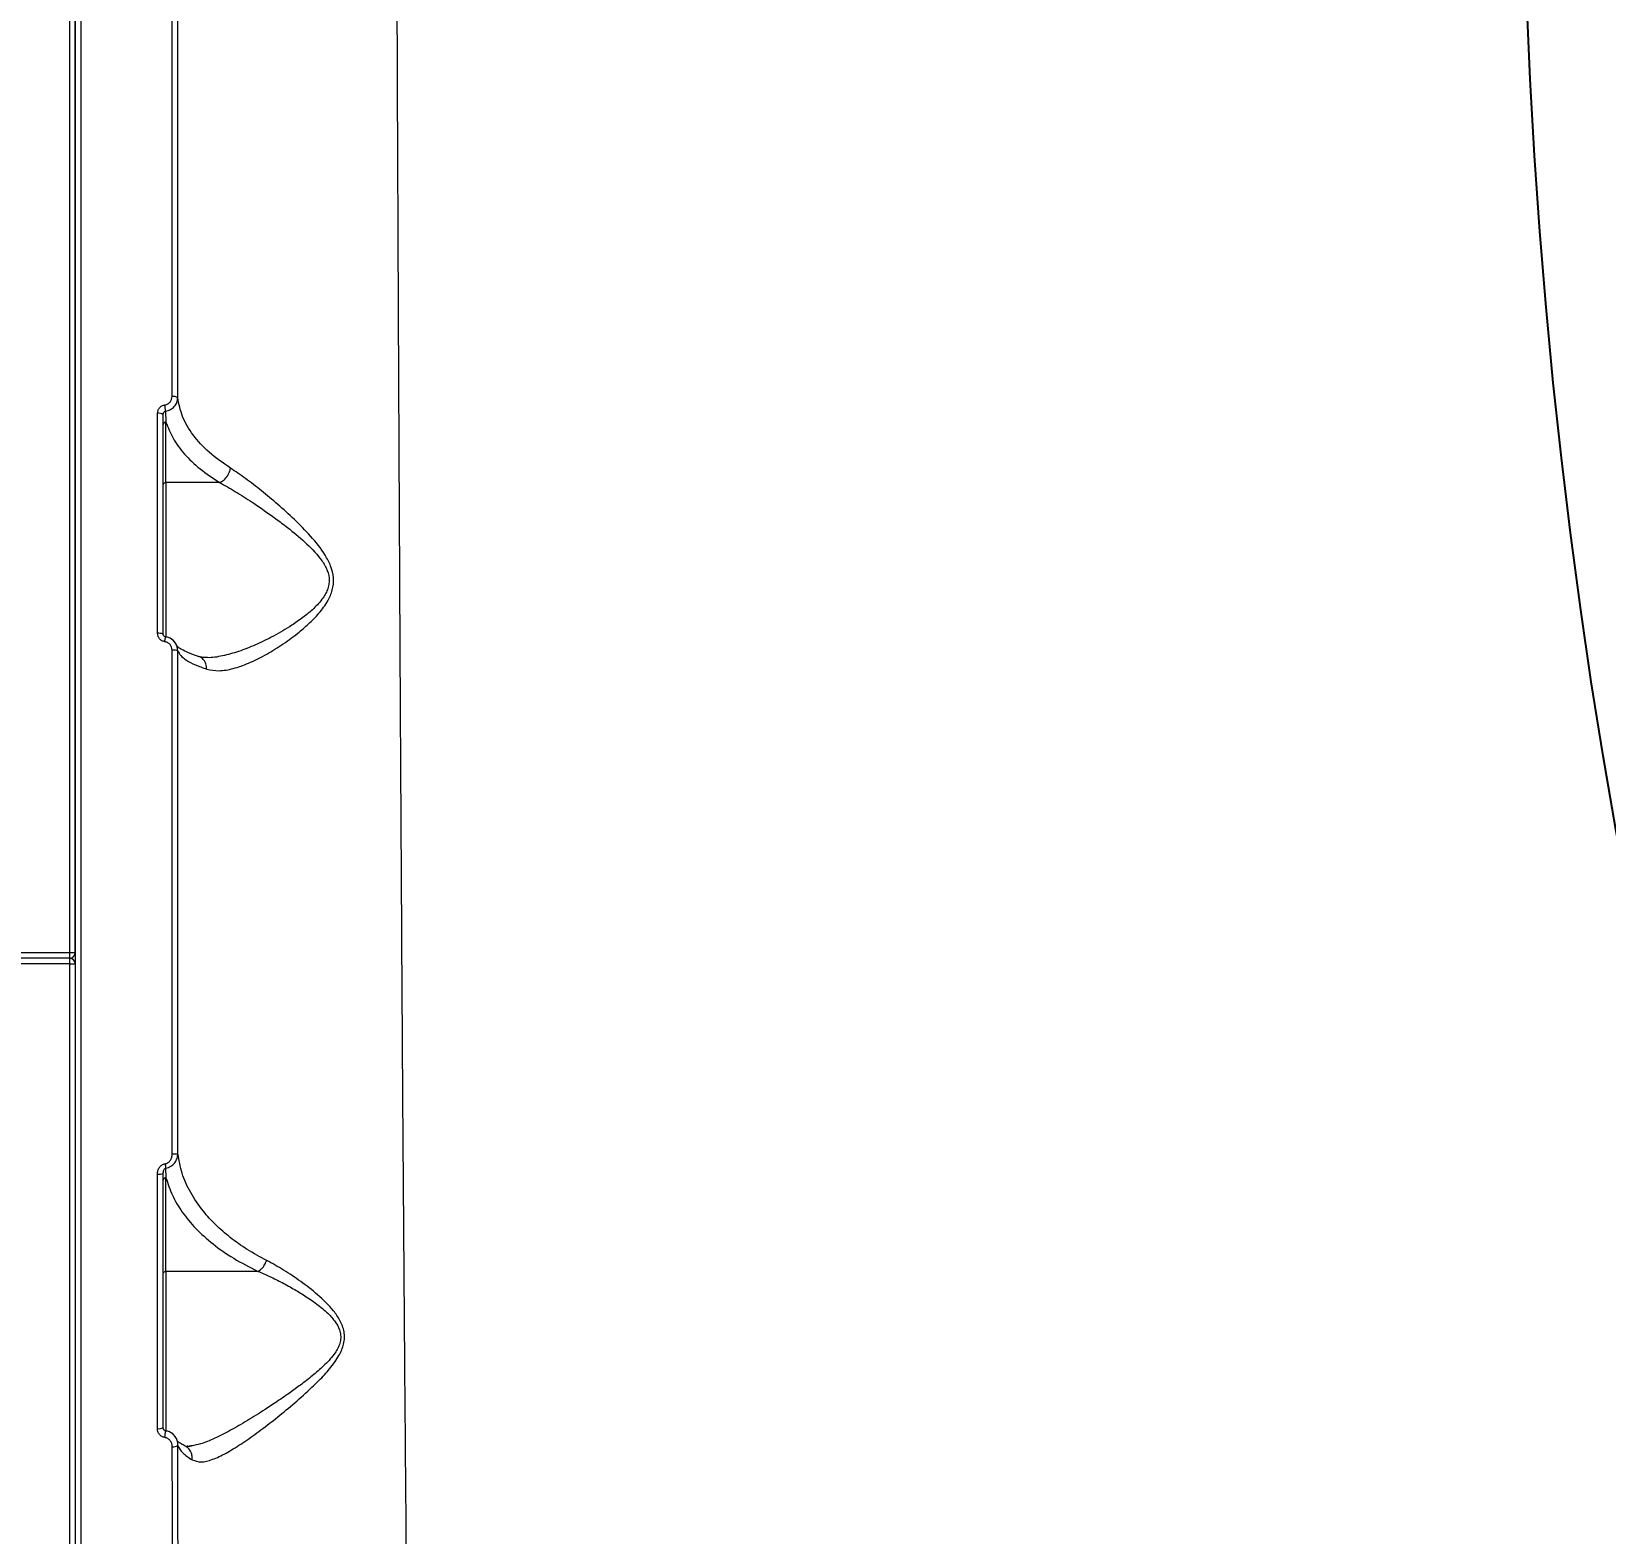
# Model space of a CAD drawing. Header units: millimetres. Extents: x -5609 to 5139, y -3980 to 3221.
# Drawn here: x 1279.1 to 1556.5, y 125.7 to 390.2 of the extents above; entities that cross this region are included whole.
import ezdxf

# ---------------------------------------------------------------- set-up
doc = ezdxf.new("R2010")
doc.units = ezdxf.units.MM
for name, color, linetype in [('DIKOM_ОБЪЕКТ', 7, 'Continuous'), ('DIKOM_РАЗМЕР_ЗОНА', 7, 'Continuous'), ('DIKOM_РАЗМЕР_ОБЪЕКТА', 7, 'Continuous')]:
    doc.layers.add(name, color=color, linetype=linetype)
doc.styles.add('style1', font='arial.ttf', dxfattribs={"width": 0.8})
doc.dimstyles.new('1-50', dxfattribs={"dimtxt": 300, "dimasz": 200, "dimexe": 100, "dimexo": 0, "dimgap": 100, "dimtad": 1, "dimtxsty": 'style1', "dimcen": 200, "dimclrd": 7, "dimclre": 7, "dimclrt": 7, "dimadec": 1, "dimazin": 2, "dimtfac": 1, "dimtmove": 0, "dimatfit": 2, "dimfxl": 0, "dimlwd": 25, "dimlwe": 18, "dimarcsym": 0})

# ---------------------------------------------------------------- blocks, each defined once
blk = doc.blocks.new('A$Cc336a1e3')
at = {"color": 8, "linetype": 'Continuous', "lineweight": 15}
for p, q in [((4106, 1919.9), (4106, 1500.91)), ((4123, 1583.69), (4123, 1556.41)), ((4106, 1498.9), (4106, 1079.9)), ((4123, 1444.77), (4123, 1416.64))]:
    blk.add_line(p, q, dxfattribs=at)
at = {"color": 7, "linetype": 'Continuous', "lineweight": 15}
for p, q in [((4122.93, 1596.27), (4123, 1594.34)), ((4123, 1583.69), (4123, 1594.34)), ((4132.45, 1583.69), (4123, 1583.69)), ((3622, 1500.91), (4106, 1500.91)), ((4106, 1500.91), (4106, 1499.9)), ((4106, 1499.9), (3622, 1499.9)), ((4106, 1498.9), (3622, 1498.9)), ((4106, 1499.9), (4106, 1498.9)), ((4122.94, 1462.94), (4123, 1461.24)), ((4123, 1444.77), (4123, 1461.24)), ((4139.21, 1444.77), (4123, 1444.77))]:
    blk.add_line(p, q, dxfattribs=at)
at = {"color": 8, "linetype": 'Continuous', "lineweight": 15, "flags": 128}
blk.add_lwpolyline([(4122.79, 1555.66), (4122.82, 1555.85), (4122.85, 1556.03), (4122.87, 1556.19), (4122.89, 1556.33), (4122.91, 1556.43), (4122.92, 1556.49), (4122.93, 1556.52), (4122.93, 1556.51)], dxfattribs=at)
at = {"color": 7, "linetype": 'Continuous', "lineweight": 15, "flags": 128}
blk.add_lwpolyline([(4122.94, 1416.7), (4122.94, 1416.7), (4122.93, 1416.69)], dxfattribs=at)
at = {"color": 7, "linetype": 'Continuous', "lineweight": 15}
for centre, radius, start, end in [((4124.29, 1597.48), 1.38, 55.778, 98.9551), ((4121.74, 1594.6), 1.28, 53.5323, 100.5585), ((4105.78, 1594.78), 17.21, 4.9697, 8.6275), ((4122.97, 1593.87), 0.471, 86.3257, 175.7942), ((4121.75, 1555.21), 1.94, 67.1668, 97.2101), ((4124.31, 1551.89), 2.3, 70.4619, 95.5863), ((4106, 1500.9), 1, 270, 0), ((4106, 1498.9), 1, 0, 90), ((4106.25, 1603.69), 104.78, 269.8632, 270.41), ((4124.32, 1469.06), 3.62, 266.4623, 282.3032), ((4121.75, 1464.74), 2.85, 265.0141, 285.3063), ((4177.44, 1471.2), 55.12, 187.806, 188.6206), ((4122.97, 1460.77), 0.471, 86.3239, 175.7941), ((4121.74, 1418.5), 1.44, 260.3754, 301.8884), ((4124.33, 1415.48), 1.6, 262.2695, 299.2284)]:
    blk.add_arc(centre, radius, start, end, dxfattribs=at)
at = {"color": 8, "linetype": 'Continuous', "lineweight": 15}
blk.add_arc((4111.61, 1417.56), 11.36, 349.6356, 355.646, dxfattribs=at)
at = {"color": 7, "linetype": 'Continuous', "lineweight": 15}
for points, knots in [([(4107, 1912.36), (4107, 1910.96), (4107, 1908.16), (4107, 1902.55), (4107, 1895.94), (4107, 1888.24), (4107, 1879.5), (4107, 1869.7), (4107, 1858.86), (4107, 1847.02), (4107, 1834.27), (4107, 1820.65), (4107, 1806.17), (4107, 1790.84), (4107, 1774.66), (4107, 1757.69), (4107, 1740.05), (4107, 1721.8), (4107, 1703), (4107, 1683.63), (4107, 1663.7), (4107, 1643.27), (4107, 1622.45), (4107, 1601.35), (4107, 1580.03), (4107, 1558.52), (4107, 1536.79), (4107, 1514.9), (4107, 1492.93), (4107, 1471.02), (4107, 1449.26), (4107, 1427.67), (4107, 1406.27), (4107, 1385.05), (4107, 1364.09), (4107, 1343.51), (4107, 1323.42), (4107, 1303.87), (4107, 1284.85), (4107, 1266.39), (4107, 1248.44), (4107, 1237.05), (4107, 1231.34)], [0, 0, 0, 0, 0.025167, 0.05022, 0.075177, 0.100074, 0.124962, 0.149949, 0.175068, 0.200171, 0.225182, 0.250091, 0.274974, 0.299918, 0.324972, 0.350099, 0.375174, 0.400098, 0.424991, 0.449904, 0.474889, 0.5, 0.525111, 0.550097, 0.57501, 0.599902, 0.624826, 0.649901, 0.675028, 0.700083, 0.725027, 0.749909, 0.774819, 0.799829, 0.824933, 0.850052, 0.875038, 0.899927, 0.924824, 0.94978, 0.974833, 1, 1, 1, 1]), ([(4108, 1913.35), (4108, 1911.92), (4108, 1909.07), (4108, 1903.33), (4108, 1896.57), (4108, 1888.72), (4108, 1880.04), (4108, 1870.63), (4108, 1860.62), (4108, 1851.99), (4108, 1845.23), (4108, 1840.67), (4108, 1835.98), (4108, 1831.19), (4108, 1826.29), (4108, 1818.05), (4108, 1806.11), (4108, 1790), (4108, 1773.23), (4108, 1755.88), (4108, 1738.41), (4108, 1720.94), (4108, 1703.58), (4108, 1689.79), (4108, 1679.84), (4108, 1673.84), (4108, 1667.81), (4108, 1661.77), (4108, 1655.72), (4108, 1649.65), (4108, 1638.31), (4108, 1621.62), (4108, 1599.44), (4108, 1577.25), (4108, 1555.14), (4108, 1535.87), (4108, 1519.48), (4108, 1505.95), (4108, 1492.53), (4108, 1479.24), (4108, 1466.09), (4108, 1453.08), (4108, 1440.24), (4108, 1424.47), (4108, 1405.84), (4108, 1384.45), (4108, 1363.41), (4108, 1342.79), (4108, 1322.63), (4108, 1302.99), (4108, 1283.91), (4108, 1265.47), (4108, 1247.64), (4108, 1236.34), (4108, 1230.7)], [0, 0, 0, 0, 0.025552, 0.050984, 0.076294, 0.101484, 0.126553, 0.149842, 0.173026, 0.196104, 0.205143, 0.214165, 0.223171, 0.232161, 0.241135, 0.250092, 0.276443, 0.302491, 0.328238, 0.353682, 0.378823, 0.402016, 0.424946, 0.447612, 0.455186, 0.46273, 0.470244, 0.477729, 0.485183, 0.492607, 0.500002, 0.526531, 0.552719, 0.578564, 0.604068, 0.629229, 0.644782, 0.660202, 0.675488, 0.690641, 0.705659, 0.720545, 0.735296, 0.749914, 0.775113, 0.80027, 0.825384, 0.850456, 0.875486, 0.900474, 0.925419, 0.950322, 0.975182, 1, 1, 1, 1]), ([(4107, 1500.9), (4107, 1507.04), (4107, 1519.44), (4107, 1538.22), (4107, 1557.34), (4107, 1576.75), (4107, 1596.42), (4107, 1616.3), (4107, 1636.31), (4107, 1656.33), (4107, 1676.26), (4107, 1696.05), (4107, 1715.61), (4107, 1734.81), (4107, 1753.54), (4107, 1771.68), (4107, 1788.18), (4107, 1803.08), (4107, 1816.46), (4107, 1829.17), (4107, 1841.19), (4107, 1852.44), (4107, 1862.92), (4107, 1872.49), (4107, 1879.19), (4107, 1882.42), (4107, 1883.04)], [0, 0, 0, 0, 0.038116, 0.077106, 0.116964, 0.15768, 0.199242, 0.241906, 0.285371, 0.329608, 0.37459, 0.420283, 0.466858, 0.514037, 0.56177, 0.610008, 0.658697, 0.699687, 0.74084, 0.782145, 0.823664, 0.865242, 0.906867, 0.948494, 0.990071, 1, 1, 1, 1]), ([(4163.1, 1859.17), (4163.11, 1857.22), (4163.11, 1853.32), (4163.12, 1846.6), (4163.14, 1839.27), (4163.16, 1831.29), (4163.18, 1823.45), (4163.2, 1815.95), (4163.21, 1808.95), (4163.23, 1801.67), (4163.25, 1794.11), (4163.27, 1786.31), (4163.3, 1778.25), (4163.33, 1767.59), (4163.37, 1754.05), (4163.42, 1737.32), (4163.48, 1720.05), (4163.54, 1704.79), (4163.59, 1691.86), (4163.62, 1681.43), (4163.67, 1670.91), (4163.71, 1660.3), (4163.75, 1649.63), (4163.8, 1638.9), (4163.85, 1627.15), (4163.91, 1614.38), (4163.97, 1600.58), (4164.04, 1586.78), (4164.11, 1573), (4164.18, 1559.26), (4164.25, 1545.32), (4164.33, 1531.2), (4164.42, 1516.91), (4164.5, 1502.74), (4164.59, 1488.69), (4164.68, 1474.79), (4164.8, 1458.42), (4164.94, 1439.68), (4165.1, 1418.7), (4165.27, 1398.19), (4165.45, 1378.06), (4165.64, 1358.32), (4165.85, 1338.87), (4166.06, 1319.82), (4166.21, 1307.54), (4166.29, 1301.4)], [0, 0, 0, 0, 0.025182, 0.050257, 0.075225, 0.100087, 0.124844, 0.143028, 0.161119, 0.179116, 0.197019, 0.214827, 0.232542, 0.250163, 0.282871, 0.315161, 0.347035, 0.378492, 0.396282, 0.413936, 0.431454, 0.448835, 0.466081, 0.483191, 0.500164, 0.521591, 0.542805, 0.563807, 0.584596, 0.605174, 0.625539, 0.646847, 0.667953, 0.688858, 0.709563, 0.730066, 0.750369, 0.782153, 0.81358, 0.84465, 0.875361, 0.906467, 0.937368, 0.968702, 1, 1, 1, 1]), ([(4124.07, 1598.84), (4124.07, 1604.73), (4124.07, 1616.57), (4124.07, 1634.18), (4124.07, 1651.74), (4124.07, 1669.25), (4124.07, 1680.69), (4124.06, 1686.44)], [0, 0, 0, 0, 0.195069, 0.392603, 0.592604, 0.795068, 1, 1, 1, 1]), ([(4125.07, 1598.62), (4125.06, 1606.14), (4125.06, 1621.17), (4125.06, 1643.25), (4125.06, 1664.96), (4125.05, 1678.99), (4125.05, 1686.02)], [0, 0, 0, 0, 0.250163, 0.499729, 0.74947, 1, 1, 1, 1]), ([(4122.8, 1597.36), (4122.98, 1597.41), (4123.33, 1597.49), (4123.74, 1597.85), (4124.02, 1598.32), (4124.06, 1598.67), (4124.07, 1598.84)], [0, 0, 0, 0, 0.249905, 0.499693, 0.749697, 1, 1, 1, 1]), ([(4122.93, 1596.27), (4123.22, 1596.35), (4123.81, 1596.49), (4124.5, 1597.06), (4124.97, 1597.79), (4125.04, 1598.34), (4125.07, 1598.62)], [0, 0, 0, 0, 0.252658, 0.503867, 0.752853, 1, 1, 1, 1]), ([(4134.37, 1586.22), (4133.06, 1587.13), (4130.43, 1588.96), (4127.66, 1592.04), (4125.72, 1595.28), (4125.28, 1597.5), (4125.07, 1598.62)], [0, 0, 0, 0, 0.250405, 0.501402, 0.750649, 1, 1, 1, 1]), ([(4121.5, 1557.14), (4121.51, 1563.59), (4121.51, 1576.58), (4121.51, 1589.4), (4121.51, 1595.86)], [0, 0, 0, 0, 0.4968, 1, 1, 1, 1]), ([(4121.51, 1595.86), (4121.52, 1596.03), (4121.56, 1596.39), (4121.84, 1596.86), (4122.26, 1597.23), (4122.62, 1597.32), (4122.8, 1597.36)], [0, 0, 0, 0, 0.250289, 0.500344, 0.750159, 1, 1, 1, 1]), ([(4122.5, 1595.63), (4122.51, 1595.7), (4122.52, 1595.85), (4122.61, 1596.05), (4122.73, 1596.18), (4122.84, 1596.25), (4122.9, 1596.27), (4122.93, 1596.27)], [0, 0, 0, 0, 0.274897, 0.536641, 0.777331, 0.890298, 1, 1, 1, 1]), ([(4122.5, 1557), (4122.5, 1563.48), (4122.5, 1576.44), (4122.5, 1589.23), (4122.5, 1595.63)], [0, 0, 0, 0, 0.5, 1, 1, 1, 1]), ([(4123, 1594.34), (4123.36, 1593.38), (4124.1, 1591.46), (4126.17, 1588.69), (4128.87, 1586.05), (4131.25, 1584.47), (4132.45, 1583.69)], [0, 0, 0, 0, 0.248387, 0.498754, 0.749561, 1, 1, 1, 1]), ([(4122.5, 1583.25), (4122.51, 1583.31), (4122.52, 1583.42), (4122.64, 1583.57), (4122.8, 1583.67), (4122.93, 1583.68), (4123, 1583.69)], [0, 0, 0, 0, 0.250078, 0.500019, 0.750015, 1, 1, 1, 1]), ([(4130.18, 1550.83), (4130.89, 1550.69), (4132.31, 1550.41), (4134.83, 1550.87), (4137.53, 1551.81), (4140.38, 1553.21), (4143.3, 1554.98), (4145.92, 1556.86), (4148.15, 1558.77), (4149.99, 1560.63), (4151.47, 1562.61), (4152.41, 1564.73), (4152.64, 1566.9), (4152.09, 1569.03), (4150.74, 1571.56), (4148.52, 1574.3), (4145.64, 1577.2), (4142.7, 1579.85), (4139.81, 1582.26), (4136.99, 1584.45), (4135.24, 1585.63), (4134.37, 1586.22)], [0, 0, 0, 0, 0.061316, 0.122894, 0.184259, 0.246332, 0.30825, 0.370434, 0.412489, 0.454891, 0.497648, 0.530165, 0.562924, 0.595544, 0.627781, 0.69108, 0.753743, 0.815778, 0.877157, 0.93872, 1, 1, 1, 1]), ([(4132.46, 1583.69), (4132.45, 1583.69), (4132.45, 1583.69), (4132.45, 1583.69), (4132.45, 1583.69)], [0, 0, 0, 0, 0.458422, 1, 1, 1, 1]), ([(4132.46, 1583.69), (4132.67, 1583.8), (4133.12, 1584.02), (4133.52, 1584.45), (4133.73, 1584.72), (4133.83, 1584.86), (4134, 1585.14), (4134.23, 1585.62), (4134.32, 1586), (4134.37, 1586.22)], [0, 0, 0, 0, 0.240116, 0.499295, 0.504283, 0.541399, 0.642055, 0.798101, 1, 1, 1, 1]), ([(4122.79, 1555.66), (4122.62, 1555.7), (4122.27, 1555.79), (4121.85, 1556.14), (4121.56, 1556.6), (4121.52, 1556.96), (4121.5, 1557.14)], [0, 0, 0, 0, 0.249726, 0.499599, 0.74963, 1, 1, 1, 1]), ([(4122.93, 1556.51), (4122.87, 1556.53), (4122.75, 1556.56), (4122.6, 1556.68), (4122.5, 1556.84), (4122.49, 1556.96), (4122.48, 1557.03)], [0, 0, 0, 0, 0.251016, 0.501081, 0.750656, 1, 1, 1, 1]), ([(4124.62, 1555.48), (4124.48, 1555.65), (4124.19, 1556), (4123.59, 1556.36), (4123.15, 1556.46), (4122.93, 1556.51)], [0, 0, 0, 0, 0.329431, 0.665348, 1, 1, 1, 1]), ([(4124.08, 1554.18), (4124.06, 1554.36), (4124.03, 1554.71), (4123.74, 1555.18), (4123.31, 1555.53), (4122.96, 1555.62), (4122.79, 1555.66)], [0, 0, 0, 0, 0.250358, 0.500361, 0.750259, 1, 1, 1, 1]), ([(4124.1, 1465.45), (4124.1, 1472.68), (4124.09, 1487.25), (4124.09, 1509.33), (4124.09, 1531.71), (4124.08, 1546.65), (4124.08, 1554.18)], [0, 0, 0, 0, 0.244483, 0.492644, 0.744483, 1, 1, 1, 1]), ([(4124.94, 1554.86), (4124.86, 1555.08), (4124.78, 1555.3), (4124.62, 1555.47), (4124.62, 1555.48)], [0, 0, 0, 0, 0.97888, 1, 1, 1, 1]), ([(4128.84, 1553.02), (4128.18, 1553.25), (4126.86, 1553.71), (4125.68, 1554.3), (4125.03, 1554.72), (4124.97, 1554.82), (4124.94, 1554.88)], [0, 0, 0, 0, 0.251698, 0.503966, 0.752753, 1, 1, 1, 1]), ([(4125.1, 1465.52), (4125.09, 1472.91), (4125.09, 1487.67), (4125.08, 1509.85), (4125.08, 1532.01), (4125.08, 1546.7), (4125.07, 1554.06)], [0, 0, 0, 0, 0.250352, 0.500002, 0.749652, 1, 1, 1, 1]), ([(4125.07, 1554.06), (4125.21, 1553.77), (4125.5, 1553.21), (4126.57, 1552.38), (4128.07, 1551.58), (4129.48, 1551.08), (4130.18, 1550.83)], [0, 0, 0, 0, 0.24942, 0.499083, 0.750581, 1, 1, 1, 1]), ([(4130.13, 1552.86), (4129.84, 1552.87), (4129.33, 1552.89), (4128.94, 1553.01), (4128.76, 1553.06)], [0, 0, 0, 0, 0.554397, 1, 1, 1, 1]), ([(4106, 1500.91), (4106.13, 1500.91), (4106.39, 1500.91), (4106.72, 1500.9), (4106.96, 1500.9), (4106.99, 1500.9), (4107, 1500.9)], [0, 0, 0, 0, 0.249986, 0.499947, 0.750013, 1, 1, 1, 1]), ([(4107, 1498.9), (4107, 1493.79), (4107, 1483.49), (4107, 1467.95), (4107, 1452.14), (4107, 1436.09), (4107, 1419.84), (4107, 1403.42), (4107, 1386.87), (4107, 1370.24), (4107, 1353.56), (4107, 1336.89), (4107, 1320.29), (4107, 1303.8), (4107, 1287.49), (4107, 1271.41), (4107, 1255.64), (4107, 1240.22), (4107, 1225.22), (4107, 1209.73), (4107, 1193.94), (4107, 1178.12), (4107, 1163.27), (4107, 1149.49), (4107, 1137.53), (4107, 1127.31), (4107, 1120.31), (4107, 1116.81), (4107, 1115.9)], [0, 0, 0, 0, 0.031619, 0.063724, 0.096309, 0.129848, 0.163861, 0.19834, 0.233732, 0.26957, 0.305845, 0.34296, 0.380476, 0.418382, 0.457019, 0.495993, 0.535295, 0.575183, 0.615328, 0.65572, 0.704681, 0.753929, 0.803399, 0.853029, 0.90275, 0.944186, 0.985574, 1, 1, 1, 1]), ([(4122.83, 1463.72), (4122.93, 1463.74), (4123.12, 1463.78), (4123.47, 1463.97), (4123.81, 1464.32), (4124.06, 1464.86), (4124.08, 1465.25), (4124.1, 1465.45)], [0, 0, 0, 0, 0.125752, 0.25131, 0.500987, 0.750935, 1, 1, 1, 1]), ([(4122.94, 1462.94), (4123.1, 1462.97), (4123.42, 1463.04), (4124, 1463.32), (4124.57, 1463.85), (4125.01, 1464.65), (4125.07, 1465.23), (4125.1, 1465.52)], [0, 0, 0, 0, 0.13335, 0.264973, 0.51905, 0.763103, 1, 1, 1, 1]), ([(4140.74, 1446.68), (4139.57, 1447.31), (4137.24, 1448.58), (4134.27, 1450.71), (4131.68, 1452.96), (4129.28, 1455.6), (4127.24, 1458.63), (4125.69, 1462.04), (4125.3, 1464.36), (4125.1, 1465.52)], [0, 0, 0, 0, 0.12517, 0.249622, 0.374162, 0.499787, 0.666411, 0.832533, 1, 1, 1, 1]), ([(4121.5, 1461.9), (4121.52, 1462.11), (4121.55, 1462.51), (4121.81, 1463.08), (4122.17, 1463.45), (4122.53, 1463.65), (4122.73, 1463.69), (4122.83, 1463.72)], [0, 0, 0, 0, 0.24924, 0.499104, 0.748739, 0.874229, 1, 1, 1, 1]), ([(4121.5, 1417.08), (4121.5, 1424.46), (4121.5, 1439.32), (4121.5, 1454.34), (4121.5, 1461.9)], [0, 0, 0, 0, 0.496959, 1, 1, 1, 1]), ([(4122.5, 1461.99), (4122.52, 1462.2), (4122.54, 1462.49), (4122.71, 1462.79), (4122.83, 1462.9), (4122.91, 1462.93), (4122.94, 1462.94)], [0, 0, 0, 0, 0.574656, 0.81497, 0.91433, 1, 1, 1, 1]), ([(4122.5, 1417.28), (4122.5, 1424.69), (4122.5, 1439.5), (4122.5, 1454.5), (4122.5, 1461.99)], [0, 0, 0, 0, 0.5, 1, 1, 1, 1]), ([(4123, 1461.24), (4123.33, 1460.22), (4123.99, 1458.18), (4125.78, 1455.19), (4128.15, 1452.31), (4131.19, 1449.57), (4134.8, 1447.01), (4137.74, 1445.52), (4139.21, 1444.77)], [0, 0, 0, 0, 0.166383, 0.332373, 0.499384, 0.666371, 0.832765, 1, 1, 1, 1]), ([(4127.62, 1411.56), (4128.12, 1411.39), (4129.11, 1411.04), (4131.16, 1411.57), (4133.53, 1412.69), (4136.17, 1414.3), (4138.98, 1416.27), (4141.93, 1418.5), (4144.95, 1420.96), (4147.65, 1423.32), (4149.97, 1425.53), (4151.88, 1427.59), (4153.44, 1429.71), (4154.28, 1431.61), (4154.48, 1433.06), (4154.38, 1434.5), (4153.73, 1436.16), (4152.15, 1438.39), (4149.76, 1440.69), (4146.76, 1443.02), (4143.72, 1445.06), (4141.73, 1446.14), (4140.74, 1446.68)], [0, 0, 0, 0, 0.061681, 0.122985, 0.184271, 0.245622, 0.307296, 0.368849, 0.431092, 0.493482, 0.535167, 0.577315, 0.620153, 0.652752, 0.669251, 0.685669, 0.718293, 0.750375, 0.813677, 0.875992, 0.937911, 1, 1, 1, 1]), ([(4139.22, 1444.77), (4139.33, 1444.83), (4139.57, 1444.97), (4139.97, 1445.34), (4140.41, 1445.91), (4140.62, 1446.41), (4140.74, 1446.68)], [0, 0, 0, 0, 0.167955, 0.394322, 0.676337, 1, 1, 1, 1]), ([(4122.5, 1444.33), (4122.51, 1444.39), (4122.52, 1444.5), (4122.64, 1444.65), (4122.8, 1444.75), (4122.93, 1444.76), (4123, 1444.77)], [0, 0, 0, 0, 0.250077, 0.500017, 0.750012, 1, 1, 1, 1]), ([(4139.22, 1444.77), (4139.22, 1444.77), (4139.22, 1444.77), (4139.22, 1444.77), (4139.21, 1444.77), (4139.21, 1444.77)], [0, 0, 0, 0, 0.214861, 0.440986, 1, 1, 1, 1]), ([(4122.94, 1416.7), (4122.91, 1416.7), (4122.86, 1416.71), (4122.75, 1416.76), (4122.62, 1416.87), (4122.52, 1417.04), (4122.5, 1417.17), (4122.48, 1417.24)], [0, 0, 0, 0, 0.095211, 0.197794, 0.431826, 0.703572, 1, 1, 1, 1]), ([(4122.79, 1415.51), (4122.61, 1415.56), (4122.24, 1415.66), (4121.83, 1416.05), (4121.55, 1416.53), (4121.52, 1416.9), (4121.5, 1417.08)], [0, 0, 0, 0, 0.249417, 0.499192, 0.749268, 1, 1, 1, 1]), ([(4124.11, 1413.89), (4124.1, 1414.08), (4124.06, 1414.46), (4123.77, 1414.96), (4123.35, 1415.36), (4122.97, 1415.46), (4122.79, 1415.51)], [0, 0, 0, 0, 0.250682, 0.50076, 0.75058, 1, 1, 1, 1]), ([(4124.66, 1415.6), (4124.52, 1415.77), (4124.23, 1416.14), (4123.64, 1416.53), (4123.17, 1416.64), (4122.94, 1416.7)], [0, 0, 0, 0, 0.322339, 0.657081, 1, 1, 1, 1]), ([(4124.96, 1414.99), (4124.89, 1415.21), (4124.81, 1415.43), (4124.66, 1415.6), (4124.66, 1415.6)], [0, 0, 0, 0, 0.986006, 1, 1, 1, 1]), ([(4126.42, 1413.97), (4126.15, 1414.12), (4125.57, 1414.45), (4125.1, 1414.78), (4125.02, 1414.93), (4124.97, 1415)], [0, 0, 0, 0, 0.290585, 0.639689, 1, 1, 1, 1]), ([(4124.14, 1345.7), (4124.14, 1351.18), (4124.13, 1362.19), (4124.13, 1379.1), (4124.12, 1396.33), (4124.12, 1408.02), (4124.11, 1413.89)], [0, 0, 0, 0, 0.246883, 0.495844, 0.746884, 1, 1, 1, 1]), ([(4125.14, 1346.03), (4125.14, 1353.44), (4125.13, 1368.23), (4125.12, 1390.97), (4125.11, 1406.37), (4125.11, 1414.08)], [0, 0, 0, 0, 0.333514, 0.666491, 1, 1, 1, 1]), ([(4125.11, 1414.08), (4125.32, 1413.66), (4125.75, 1412.8), (4127, 1411.97), (4127.62, 1411.56)], [0, 0, 0, 0, 0.50051, 1, 1, 1, 1]), ([(4127.63, 1414.03), (4127.34, 1413.96), (4126.81, 1413.84), (4126.55, 1413.94), (4126.43, 1413.99)], [0, 0, 0, 0, 0.539807, 1, 1, 1, 1]), ([(4127.55, 1414.07), (4127.34, 1414.01), (4127.02, 1413.92), (4126.79, 1413.97), (4126.71, 1413.99)], [0, 0, 0, 0, 0.640346, 1, 1, 1, 1])]:
    blk.add_open_spline(points, degree=3, knots=knots, dxfattribs=at)
at = {"color": 8, "linetype": 'Continuous', "lineweight": 15}
for points, knots in [([(4132.46, 1583.69), (4133.38, 1583.17), (4135.22, 1582.14), (4137.88, 1580.43), (4140.26, 1578.82), (4142.34, 1577.33), (4144.76, 1575.51), (4147.47, 1573.27), (4149.84, 1570.9), (4151.28, 1568.71), (4151.77, 1567.16), (4151.75, 1565.92), (4151.54, 1565.02), (4151.17, 1564.16), (4150.41, 1562.92), (4149.04, 1561.45), (4147.14, 1559.89), (4144.76, 1558.24), (4141.96, 1556.61), (4138.8, 1555.08), (4135.77, 1553.88), (4132.95, 1553.14), (4131.04, 1552.77), (4130.19, 1552.88), (4130.12, 1552.89)], [0, 0, 0, 0, 0.065755, 0.131625, 0.177233, 0.221645, 0.26653, 0.333814, 0.399892, 0.432124, 0.463261, 0.478612, 0.494571, 0.51002, 0.526487, 0.570015, 0.614948, 0.657411, 0.727171, 0.795983, 0.862162, 0.928151, 0.994153, 1, 1, 1, 1]), ([(4122.62, 1556.68), (4122.58, 1556.73), (4122.52, 1556.82), (4122.51, 1556.94), (4122.5, 1557)], [0, 0, 0, 0, 0.480291, 1, 1, 1, 1]), ([(4125.07, 1554.06), (4125.04, 1554.35), (4124.98, 1554.94), (4124.49, 1555.69), (4124.04, 1556.14), (4123.74, 1556.24), (4123.72, 1556.24)], [0, 0, 0, 0, 0.327257, 0.654018, 0.980778, 1, 1, 1, 1]), ([(4130.18, 1550.83), (4130.16, 1551.14), (4130.12, 1551.62), (4129.85, 1552.18), (4129.5, 1552.65), (4129.12, 1552.94), (4128.83, 1553.02), (4128.79, 1553.03)], [0, 0, 0, 0, 0.311973, 0.480338, 0.652413, 0.957092, 1, 1, 1, 1]), ([(4139.22, 1444.77), (4139.91, 1444.48), (4141.31, 1443.87), (4143.47, 1442.8), (4145.63, 1441.61), (4147.77, 1440.3), (4149.82, 1438.87), (4151.38, 1437.55), (4152.39, 1436.46), (4153.15, 1435.47), (4153.71, 1434.33), (4153.83, 1433.06), (4153.66, 1432.12), (4153.29, 1431.24), (4152.49, 1429.91), (4151.05, 1428.34), (4149.04, 1426.56), (4147.03, 1424.99), (4144.86, 1423.41), (4142.7, 1421.91), (4140.11, 1420.2), (4137.33, 1418.46), (4134.34, 1416.73), (4131.57, 1415.33), (4129.25, 1414.34), (4128.05, 1414.15), (4127.55, 1414.07)], [0, 0, 0, 0, 0.044686, 0.091879, 0.139207, 0.183355, 0.229738, 0.274593, 0.292066, 0.308163, 0.340652, 0.356577, 0.372569, 0.388883, 0.404868, 0.450595, 0.495705, 0.541863, 0.581828, 0.634836, 0.681003, 0.749359, 0.81756, 0.88516, 0.952022, 1, 1, 1, 1]), ([(4122.69, 1416.83), (4122.66, 1416.85), (4122.58, 1416.92), (4122.52, 1417.08), (4122.51, 1417.21), (4122.5, 1417.28)], [0, 0, 0, 0, 0.179245, 0.57799, 1, 1, 1, 1]), ([(4125.11, 1414.08), (4125.09, 1414.39), (4125.03, 1415), (4124.55, 1415.79), (4124.09, 1416.29), (4123.78, 1416.39), (4123.77, 1416.4)], [0, 0, 0, 0, 0.323896, 0.649168, 0.979528, 1, 1, 1, 1]), ([(4127.62, 1411.56), (4127.62, 1411.57), (4127.63, 1411.67), (4127.65, 1412.02), (4127.58, 1412.55), (4127.36, 1413.09), (4127.06, 1413.5), (4126.74, 1413.8), (4126.49, 1413.92), (4126.39, 1413.97)], [0, 0, 0, 0, 0.012347, 0.100606, 0.351997, 0.543453, 0.703629, 0.883182, 1, 1, 1, 1])]:
    blk.add_open_spline(points, degree=3, knots=knots, dxfattribs=at)
blk = doc.blocks.new('*D2')
at = {"layer": 'Defpoints', "color": 0, "transparency": 16777216}
for p in [(-5158.5, 3221.44), (639.33, 3221.44), (2080.28, -2772.9)]:
    blk.add_point(p, dxfattribs=at)
at = {"layer": 'DIKOM_РАЗМЕР_ЗОНА', "color": 7, "lineweight": 18, "transparency": 16777216}
for p, q in [((639.33, 3221.44), (-5258.5, 3221.44)), ((2080.28, -2772.9), (-5258.5, -2772.9))]:
    blk.add_line(p, q, dxfattribs=at)
at = {"layer": 'DIKOM_РАЗМЕР_ЗОНА', "color": 7, "lineweight": 25, "transparency": 16777216}
blk.add_line((-5158.5, -2572.9), (-5158.5, 3021.44), dxfattribs=at)
at = {"layer": 'DIKOM_РАЗМЕР_ЗОНА', "color": 7, "transparency": 16777216}
for points in [[(-5191.83, 3021.44), (-5125.17, 3021.44), (-5158.5, 3221.44)], [(-5191.83, -2572.9), (-5125.17, -2572.9), (-5158.5, -2772.9)]]:
    blk.add_solid(points, dxfattribs=at)
at = {"layer": 'DIKOM_РАЗМЕР_ЗОНА', "color": 7, "transparency": 16777216, "insert": (-5411.67, 224.27), "char_height": 300, "attachment_point": 5, "rotation": 90, "style": 'style1'}
blk.add_mtext('6000', dxfattribs=at)
blk = doc.blocks.new('*D3')
at = {"layer": 'Defpoints', "color": 0, "transparency": 16777216}
for p in [(3639.92, 380.08), (-2820.17, -123), (3639.92, -3311)]:
    blk.add_point(p, dxfattribs=at)
at = {"layer": 'DIKOM_РАЗМЕР_ОБЪЕКТА', "color": 7, "lineweight": 18, "transparency": 16777216}
for p, q in [((3639.92, 380.08), (3639.92, -3411)), ((-2820.17, -123), (-2820.17, -3411))]:
    blk.add_line(p, q, dxfattribs=at)
at = {"layer": 'DIKOM_РАЗМЕР_ОБЪЕКТА', "color": 7, "lineweight": 25, "transparency": 16777216}
blk.add_line((-2620.17, -3311), (3439.92, -3311), dxfattribs=at)
at = {"layer": 'DIKOM_РАЗМЕР_ОБЪЕКТА', "color": 7, "transparency": 16777216}
for points in [[(-2620.17, -3277.67), (-2620.17, -3344.33), (-2820.17, -3311)], [(3439.92, -3277.67), (3439.92, -3344.33), (3639.92, -3311)]]:
    blk.add_solid(points, dxfattribs=at)
at = {"layer": 'DIKOM_РАЗМЕР_ОБЪЕКТА', "color": 7, "transparency": 16777216, "insert": (300, -3057.83), "char_height": 300, "attachment_point": 5, "style": 'style1'}
blk.add_mtext('6450', dxfattribs=at)

msp = doc.modelspace()

# ---------------------------------------------------------------- linework, layer by layer
at = {"layer": 'DIKOM_РАЗМЕР_ОБЪЕКТА'}
msp.add_circle((2594.5, 436), 1052.678, dxfattribs=at)

# ---------------------------------------------------------------- block references
at = {"layer": 'DIKOM_ОБЪЕКТ'}
msp.add_blockref('A$Cc336a1e3', (-2820.166, -1272.903), dxfattribs=at)

# ---------------------------------------------------------------- dimensions: what is measured, and where the dimension line sits
at = {"layer": 'DIKOM_РАЗМЕР_ЗОНА'}
dim = msp.add_linear_dim(base=(-5158.5, 3221.444), p1=(2080.276, -2772.903), p2=(639.334, 3221.444), angle=90, text='6000', dimstyle='1-50', dxfattribs=at)
dim.commit()
dim.dimension.update_dxf_attribs({"geometry": '*D2', "text_midpoint": (-5158.5, 224.27), "dimtype": 160})
at = {"layer": 'DIKOM_РАЗМЕР_ОБЪЕКТА'}
dim = msp.add_linear_dim(base=(3639.915, -3311), p1=(-2820.166, -123), p2=(3639.915, 380.085), text='6450', dimstyle='1-50', dxfattribs=at)
dim.commit()
dim.dimension.update_dxf_attribs({"geometry": '*D3', "text_midpoint": (300, -3311), "dimtype": 160})

doc.saveas('drawing.dxf')
